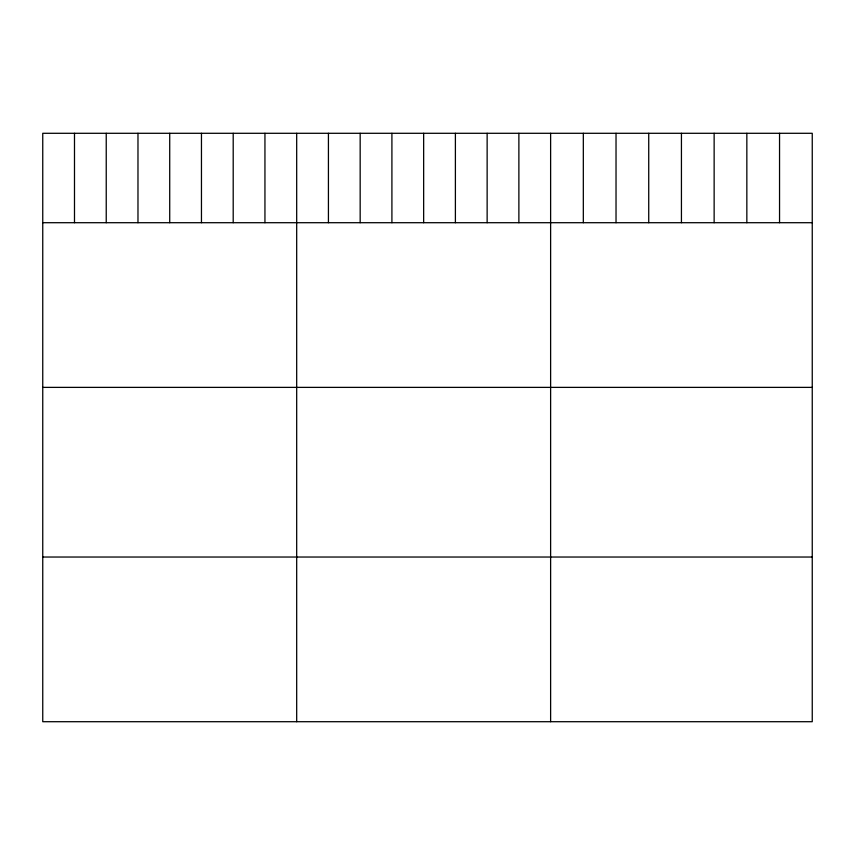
<?xml version="1.0" encoding="UTF-8"?>
<svg xmlns="http://www.w3.org/2000/svg" width="855" height="855" viewBox="0 0 855 855"><rect width="100%" height="100%" fill="white"/><g stroke="black" fill="none" stroke-linecap="round" stroke-linejoin="round"><path stroke-width="1.28" d="M812.25 222.706L812.25 721.706L42.75 721.706L42.75 133.294L812.25 133.294L812.25 222.706L42.75 222.706M42.75 387.379L812.25 387.379M42.75 557.033L812.25 557.033M779.546 133.294L779.546 222.706M746.842 133.294L746.842 222.706M714.139 133.294L714.139 222.706M681.435 133.294L681.435 222.706M648.731 133.294L648.731 222.706M616.028 133.294L616.028 222.706M583.324 133.294L583.324 222.706M550.62 133.294L550.62 721.706M518.878 133.294L518.878 222.706M487.136 133.294L487.136 222.706M455.394 133.294L455.394 222.706M423.653 133.294L423.653 222.706M391.911 133.294L391.911 222.706M360.169 133.294L360.169 222.706M328.427 133.294L328.427 222.706M296.685 133.294L296.685 721.706M264.943 133.294L264.943 222.706M233.201 133.294L233.201 222.706M201.459 133.294L201.459 222.706M169.718 133.294L169.718 222.706M137.976 133.294L137.976 222.706M106.234 133.294L106.234 222.706M74.492 133.294L74.492 222.706"/></g></svg>
